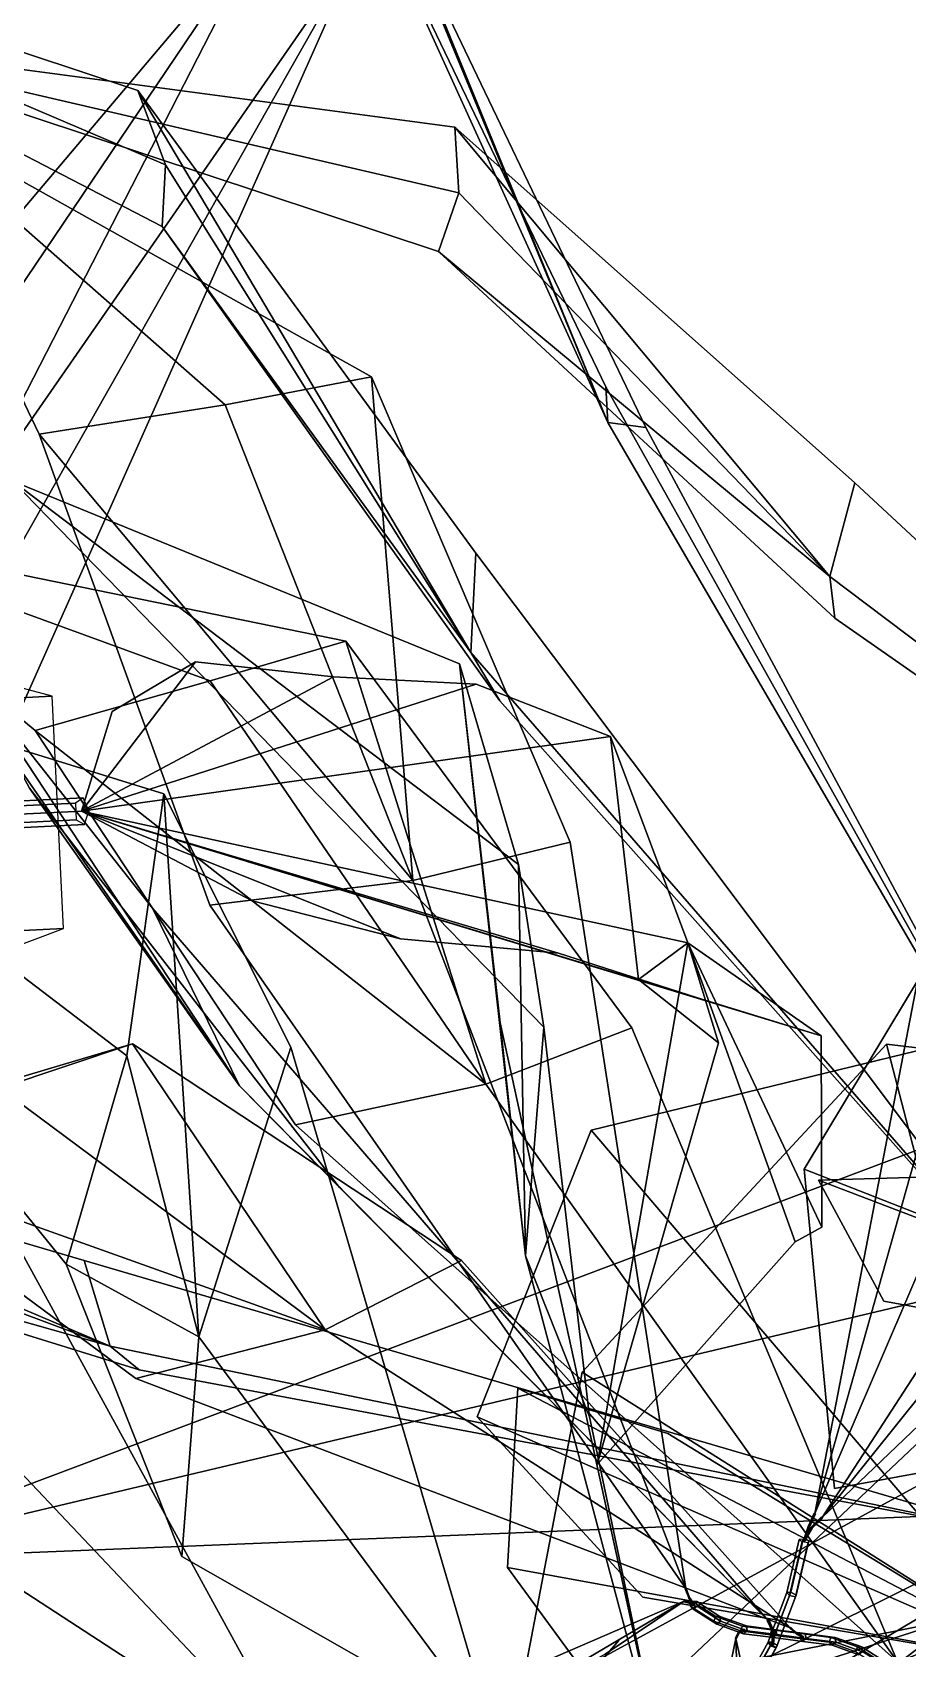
# Model space of a CAD drawing. Header units: metres. Extents: x -422 to 269, y -311 to 154.
# Drawn here: x 25.9 to 69.5, y -40.4 to 40.2 of the extents above; entities that cross this region are included whole.
import ezdxf

# ---------------------------------------------------------------- set-up
doc = ezdxf.new("R2010")
doc.units = ezdxf.units.M

msp = doc.modelspace()

# ---------------------------------------------------------------- linework, layer by layer
at = {"layer": 'coral-li_1stLeaf', "color": 3}
for points in [[(28.327, 1.3916, 183.785), (34.00963, 8.8421, 198.9282), (40.8846, 8.09467, 207.8177)], [(28.327, 1.3916, 183.785), (40.8846, 8.09467, 207.8177), (34.00963, 8.8421, 198.9282)], [(28.327, 1.3916, 183.785), (29.8422, 6.3691, 191.9423), (34.00963, 8.8421, 198.9282)], [(28.327, 1.3916, 183.785), (34.00963, 8.8421, 198.9282), (29.8422, 6.3691, 191.9423)], [(28.327, 1.3916, 183.785), (40.8846, 8.09467, 207.8177), (47.9967, 7.7274, 216.4311)], [(28.327, 1.3916, 183.785), (47.9967, 7.7274, 216.4311), (40.8846, 8.09467, 207.8177)], [(28.327, 1.3916, 183.785), (47.9967, 7.7274, 216.4311), (54.698, 5.1126, 225.6095)], [(28.327, 1.3916, 183.785), (54.698, 5.1126, 225.6095), (47.9967, 7.7274, 216.4311)], [(28.327, 1.3916, 183.785), (54.698, 5.1126, 225.6095), (58.5624, -5.1765, 222.7839)], [(28.327, 1.3916, 183.785), (58.5624, -5.1765, 222.7839), (54.698, 5.1126, 225.6095)], [(54.698, 5.1126, 225.6095), (56.09819, -6.9927, 240.2395), (58.5624, -5.1765, 222.7839)], [(54.698, 5.1126, 225.6095), (58.5624, -5.1765, 222.7839), (56.09819, -6.9927, 240.2395)], [(65.2126, -9.8019, 215.102), (59.04896, -7.9139, 205.3844), (28.327, 1.3916, 183.785)], [(65.2126, -9.8019, 215.102), (28.327, 1.3916, 183.785), (59.04896, -7.9139, 205.3844)], [(59.04896, -7.9139, 205.3844), (52.1105, -5.6793, 196.4821), (28.327, 1.3916, 183.785)], [(59.04896, -7.9139, 205.3844), (28.327, 1.3916, 183.785), (52.1105, -5.6793, 196.4821)], [(52.1105, -5.6793, 196.4821), (44.2237, -4.9656, 188.6839), (28.327, 1.3916, 183.785)], [(52.1105, -5.6793, 196.4821), (28.327, 1.3916, 183.785), (44.2237, -4.9656, 188.6839)], [(44.2237, -4.9656, 188.6839), (36.8308, -3.07828, 184.933), (28.327, 1.3916, 183.785)], [(44.2237, -4.9656, 188.6839), (28.327, 1.3916, 183.785), (36.8308, -3.07828, 184.933)], [(58.5624, -5.1765, 222.7839), (65.2126, -9.8019, 215.102), (28.327, 1.3916, 183.785)], [(58.5624, -5.1765, 222.7839), (28.327, 1.3916, 183.785), (65.2126, -9.8019, 215.102)], [(58.5624, -5.1765, 222.7839), (60.08239, -10.1573, 242.3132), (54.03129, -31.1875, 252.2972)], [(58.5624, -5.1765, 222.7839), (54.03129, -31.1875, 252.2972), (60.08239, -10.1573, 242.3132)], [(54.03129, -31.1875, 252.2972), (63.919, -20.08856, 237.9502), (58.5624, -5.1765, 222.7839)], [(54.03129, -31.1875, 252.2972), (58.5624, -5.1765, 222.7839), (63.919, -20.08856, 237.9502)], [(58.5624, -5.1765, 222.7839), (56.09819, -6.9927, 240.2395), (60.08239, -10.1573, 242.3132)], [(58.5624, -5.1765, 222.7839), (60.08239, -10.1573, 242.3132), (56.09819, -6.9927, 240.2395)], [(58.5624, -5.1765, 222.7839), (65.2371, -19.347, 231.0735), (65.2126, -9.8019, 215.102)], [(58.5624, -5.1765, 222.7839), (65.2126, -9.8019, 215.102), (65.2371, -19.347, 231.0735)], [(63.919, -20.08856, 237.9502), (65.2371, -19.347, 231.0735), (58.5624, -5.1765, 222.7839)], [(63.919, -20.08856, 237.9502), (58.5624, -5.1765, 222.7839), (65.2371, -19.347, 231.0735)]]:
    msp.add_3dface(points, dxfattribs=at)
at = {"layer": 'coral-li_1stPetiole', "color": 3}
for points in [[(23.06896, 1.8001, 180.4174), (28.4073, 2.06238, 183.5963), (28.01723, 1.7947, 184.2683), (22.4305, 1.5202, 180.8526)], [(22.4305, 1.5202, 180.8526), (28.01723, 1.7947, 184.2683), (28.05824, 0.96, 184.2683), (22.4715, 0.6856, 180.8526)], [(23.5014, 1.1545, 180.15), (28.6871, 1.4093, 183.1834), (28.4073, 2.06238, 183.5963), (23.06896, 1.8001, 180.4174)], [(22.4715, 0.6856, 180.8526), (28.05824, 0.96, 184.2683), (28.4726, 0.7319, 183.5963), (23.1343, 0.4696, 180.4174)], [(23.1343, 0.4696, 180.4174), (28.4726, 0.7319, 183.5963), (28.6871, 1.4093, 183.1834), (23.5014, 1.1545, 180.15)]]:
    msp.add_3dface(points, dxfattribs=at)
at = {"layer": 'coral-li_Intrnd', "color": 3}
for points in [[(13.9838, 6.49, 87.4284), (26.8528, 7.1222, 174.1441), (15.9472, 10.03341, 175.7386), (2.9902, 9.3968, 88.2279)], [(14.5526, -5.08816, 87.4284), (27.4216, -4.4559, 174.1441), (26.8528, 7.1222, 174.1441), (13.9838, 6.49, 87.4284)], [(3.8968, -9.05853, 88.2279), (16.8538, -8.4219, 175.7386), (27.4216, -4.4559, 174.1441), (14.5526, -5.08816, 87.4284)], [(16.304, -39.1038, 477.7216), (27.6022, -60.09235, 501.4528), (24.5394, -58.6571, 504.1804), (13.2412, -37.6686, 480.4491)], [(70.6436, -48.1658, 656.4827), (81.5929, -37.9271, 679.5579), (78.7188, -38.9571, 681.3787), (67.7696, -49.1958, 658.3035)], [(14.6872, -42.4759, 475.509), (25.9854, -63.4644, 499.2403), (27.6022, -60.09235, 501.4528), (16.304, -39.1038, 477.7216)], [(67.7696, -49.1958, 658.3035), (78.7188, -38.9571, 681.3787), (79.2807, -42.2566, 682.576), (68.3315, -52.4953, 659.5009)]]:
    msp.add_3dface(points, dxfattribs=at)
at = {"layer": 'coral-li_Leaf', "color": 3}
for points in [[(54.5772, 20.7833, 674.2432), (43.3647, 48.1944, 675.6093), (41.5897, 49.3516, 665.1137)], [(54.5772, 20.7833, 674.2432), (41.5897, 49.3516, 665.1137), (43.3647, 48.1944, 675.6093)], [(54.5772, 20.7833, 674.2432), (41.5897, 49.3516, 665.1137), (54.4629, 22.5553, 662.0841)], [(54.5772, 20.7833, 674.2432), (54.4629, 22.5553, 662.0841), (41.5897, 49.3516, 665.1137)], [(32.3482, 30.5446, 697.8971), (-2.01641, 48.367, 690.7211), (32.5076, 33.618, 689.5265)], [(32.3482, 30.5446, 697.8971), (32.5076, 33.618, 689.5265), (-2.01641, 48.367, 690.7211)], [(32.5076, 33.618, 689.5265), (-2.01641, 48.367, 690.7211), (31.1215, 37.3303, 679.5794)], [(32.5076, 33.618, 689.5265), (31.1215, 37.3303, 679.5794), (-2.01641, 48.367, 690.7211)], [(54.5772, 20.7833, 674.2432), (43.5558, 47.467, 684.496), (43.3647, 48.1944, 675.6093)], [(54.5772, 20.7833, 674.2432), (43.3647, 48.1944, 675.6093), (43.5558, 47.467, 684.496)], [(56.4649, 20.5344, 683.1326), (43.5558, 47.467, 684.496), (54.5772, 20.7833, 674.2432)], [(56.4649, 20.5344, 683.1326), (54.5772, 20.7833, 674.2432), (43.5558, 47.467, 684.496)], [(6.6493, 9.2426, 574.6992), (37.6907, 45.9532, 560.724), (11.05839, 6.4942, 564.6183)], [(6.6493, 9.2426, 574.6992), (11.05839, 6.4942, 564.6183), (37.6907, 45.9532, 560.724)], [(11.05839, 6.4942, 564.6183), (37.6907, 45.9532, 560.724), (16.7533, 5.1549, 552.3234)], [(11.05839, 6.4942, 564.6183), (16.7533, 5.1549, 552.3234), (37.6907, 45.9532, 560.724)], [(14.9903, 5.3351, 574.1602), (42.2689, 44.6486, 559.4336), (18.7967, 3.2663, 563.6793)], [(14.9903, 5.3351, 574.1602), (18.7967, 3.2663, 563.6793), (42.2689, 44.6486, 559.4336)], [(18.7967, 3.2663, 563.6793), (42.2689, 44.6486, 559.4336), (23.6161, 2.7723, 550.9545)], [(18.7967, 3.2663, 563.6793), (23.6161, 2.7723, 550.9545), (42.2689, 44.6486, 559.4336)], [(46.1279, 29.3088, 726.9089), (14.2553, 39.8568, 714.6846), (47.1383, 32.2339, 719.4305)], [(46.1279, 29.3088, 726.9089), (47.1383, 32.2339, 719.4305), (14.2553, 39.8568, 714.6846)], [(47.1383, 32.2339, 719.4305), (14.2553, 39.8568, 714.6846), (46.9459, 35.5116, 710.2852)], [(47.1383, 32.2339, 719.4305), (46.9459, 35.5116, 710.2852), (14.2553, 39.8568, 714.6846)], [(47.7436, 9.3009, 682.0762), (32.5076, 33.618, 689.5265), (31.1215, 37.3303, 679.5794)], [(47.7436, 9.3009, 682.0762), (31.1215, 37.3303, 679.5794), (32.5076, 33.618, 689.5265)], [(47.7436, 9.3009, 682.0762), (31.1215, 37.3303, 679.5794), (47.991, 14.2661, 670.8386)], [(47.7436, 9.3009, 682.0762), (47.991, 14.2661, 670.8386), (31.1215, 37.3303, 679.5794)], [(42.7907, 23.05776, 767.7908), (18.2581, 36.7818, 789.8444), (35.48, 21.6608, 764.6118)], [(42.7907, 23.05776, 767.7908), (35.48, 21.6608, 764.6118), (18.2581, 36.7818, 789.8444)], [(35.48, 21.6608, 764.6118), (18.2581, 36.7818, 789.8444), (26.2032, 20.187, 762.1243)], [(35.48, 21.6608, 764.6118), (26.2032, 20.187, 762.1243), (18.2581, 36.7818, 789.8444)], [(65.6422, 13.09416, 715.539), (47.1383, 32.2339, 719.4305), (46.9459, 35.5116, 710.2852)], [(65.6422, 13.09416, 715.539), (46.9459, 35.5116, 710.2852), (47.1383, 32.2339, 719.4305)], [(65.6422, 13.09416, 715.539), (46.9459, 35.5116, 710.2852), (66.8932, 17.776, 705.4956)], [(65.6422, 13.09416, 715.539), (66.8932, 17.776, 705.4956), (46.9459, 35.5116, 710.2852)], [(47.7436, 9.3009, 682.0762), (32.3482, 30.5446, 697.8971), (32.5076, 33.618, 689.5265)], [(47.7436, 9.3009, 682.0762), (32.5076, 33.618, 689.5265), (32.3482, 30.5446, 697.8971)], [(65.6422, 13.09416, 715.539), (46.1279, 29.3088, 726.9089), (47.1383, 32.2339, 719.4305)], [(65.6422, 13.09416, 715.539), (47.1383, 32.2339, 719.4305), (46.1279, 29.3088, 726.9089)], [(49.1878, 6.9041, 690.7258), (32.3482, 30.5446, 697.8971), (47.7436, 9.3009, 682.0762)], [(49.1878, 6.9041, 690.7258), (47.7436, 9.3009, 682.0762), (32.3482, 30.5446, 697.8971)], [(65.8857, 11.02474, 723.5215), (46.1279, 29.3088, 726.9089), (65.6422, 13.09416, 715.539)], [(65.8857, 11.02474, 723.5215), (65.6422, 13.09416, 715.539), (46.1279, 29.3088, 726.9089)], [(44.8516, -2.06569, 756.0621), (42.7907, 23.05776, 767.7908), (35.48, 21.6608, 764.6118)], [(44.8516, -2.06569, 756.0621), (35.48, 21.6608, 764.6118), (42.7907, 23.05776, 767.7908)], [(52.6828, -0.1553, 757.8185), (42.7907, 23.05776, 767.7908), (44.8516, -2.06569, 756.0621)], [(52.6828, -0.1553, 757.8185), (44.8516, -2.06569, 756.0621), (42.7907, 23.05776, 767.7908)], [(54.5772, 20.7833, 674.2432), (54.4629, 22.5553, 662.0841), (78.044, -19.5341, 668.7602)], [(54.5772, 20.7833, 674.2432), (78.044, -19.5341, 668.7602), (54.4629, 22.5553, 662.0841)], [(44.8516, -2.06569, 756.0621), (35.48, 21.6608, 764.6118), (26.2032, 20.187, 762.1243)], [(44.8516, -2.06569, 756.0621), (26.2032, 20.187, 762.1243), (35.48, 21.6608, 764.6118)], [(44.8516, -2.06569, 756.0621), (26.2032, 20.187, 762.1243), (34.7246, -3.2879, 751.5559)], [(44.8516, -2.06569, 756.0621), (34.7246, -3.2879, 751.5559), (26.2032, 20.187, 762.1243)], [(78.044, -19.5341, 668.7602), (56.4649, 20.5344, 683.1326), (54.5772, 20.7833, 674.2432)], [(78.044, -19.5341, 668.7602), (54.5772, 20.7833, 674.2432), (56.4649, 20.5344, 683.1326)], [(51.3801, -9.3759, 692.5975), (24.9011, 17.8512, 714.2075), (50.1218, -1.2629, 687.068)], [(51.3801, -9.3759, 692.5975), (50.1218, -1.2629, 687.068), (24.9011, 17.8512, 714.2075)], [(50.1218, -1.2629, 687.068), (24.9011, 17.8512, 714.2075), (47.1674, 8.7493, 681.3888)], [(50.1218, -1.2629, 687.068), (47.1674, 8.7493, 681.3888), (24.9011, 17.8512, 714.2075)], [(65.6422, 13.09416, 715.539), (66.8932, 17.776, 705.4956), (99.2088, -12.2257, 708.5281)], [(65.6422, 13.09416, 715.539), (99.2088, -12.2257, 708.5281), (66.8932, 17.776, 705.4956)], [(77.1944, 9.9363, 648.4483), (74.7288, 17.44, 637.3297), (64.8943, -33.6327, 622.5983)], [(77.1944, 9.9363, 648.4483), (64.8943, -33.6327, 622.5983), (74.7288, 17.44, 637.3297)], [(41.5065, 9.8764, 761.0446), (13.7788, 15.5487, 782.8519), (34.7341, 7.9016, 757.0774)], [(41.5065, 9.8764, 761.0446), (34.7341, 7.9016, 757.0774), (13.7788, 15.5487, 782.8519)], [(34.7341, 7.9016, 757.0774), (13.7788, 15.5487, 782.8519), (26.00146, 5.4214, 753.6122)], [(34.7341, 7.9016, 757.0774), (26.00146, 5.4214, 753.6122), (13.7788, 15.5487, 782.8519)], [(36.2046, -12.3036, 657.642), (22.4974, 8.4813, 679.156), (17.01731, 15.3546, 671.1589)], [(36.2046, -12.3036, 657.642), (17.01731, 15.3546, 671.1589), (22.4974, 8.4813, 679.156)], [(36.2046, -12.3036, 657.642), (17.01731, 15.3546, 671.1589), (31.8677, -3.4443, 648.2233)], [(36.2046, -12.3036, 657.642), (31.8677, -3.4443, 648.2233), (17.01731, 15.3546, 671.1589)], [(47.7436, 9.3009, 682.0762), (47.991, 14.2661, 670.8386), (77.2191, -24.6176, 668.4023)], [(47.7436, 9.3009, 682.0762), (77.2191, -24.6176, 668.4023), (47.991, 14.2661, 670.8386)], [(99.2088, -12.2257, 708.5281), (65.8857, 11.02474, 723.5215), (65.6422, 13.09416, 715.539)], [(99.2088, -12.2257, 708.5281), (65.6422, 13.09416, 715.539), (65.8857, 11.02474, 723.5215)], [(27.5603, -21.1912, 662.7529), (0.4842, 12.1326, 688.5005), (30.5723, -10.8027, 659.3434)], [(27.5603, -21.1912, 662.7529), (30.5723, -10.8027, 659.3434), (0.4842, 12.1326, 688.5005)], [(30.5723, -10.8027, 659.3434), (0.4842, 12.1326, 688.5005), (32.4231, 2.2668, 656.0042)], [(30.5723, -10.8027, 659.3434), (32.4231, 2.2668, 656.0042), (0.4842, 12.1326, 688.5005)], [(95.3096, 3.6442, 642.7195), (94.2996, 10.9136, 631.2241), (65.2556, -33.8282, 622.4625)], [(95.3096, 3.6442, 642.7195), (65.2556, -33.8282, 622.4625), (94.2996, 10.9136, 631.2241)], [(48.4877, -12.2165, 745.677), (41.5065, 9.8764, 761.0446), (34.7341, 7.9016, 757.0774)], [(48.4877, -12.2165, 745.677), (34.7341, 7.9016, 757.0774), (41.5065, 9.8764, 761.0446)], [(55.7654, -9.4161, 748.3706), (41.5065, 9.8764, 761.0446), (48.4877, -12.2165, 745.677)], [(55.7654, -9.4161, 748.3706), (48.4877, -12.2165, 745.677), (41.5065, 9.8764, 761.0446)], [(64.8943, -33.6327, 622.5983), (81.173, 4.2908, 655.804), (77.1944, 9.9363, 648.4483)], [(64.8943, -33.6327, 622.5983), (77.1944, 9.9363, 648.4483), (81.173, 4.2908, 655.804)], [(77.2191, -24.6176, 668.4023), (49.1878, 6.9041, 690.7258), (47.7436, 9.3009, 682.0762)], [(77.2191, -24.6176, 668.4023), (47.7436, 9.3009, 682.0762), (49.1878, 6.9041, 690.7258)], [(36.2046, -12.3036, 657.642), (25.7322, 2.5431, 686.3846), (22.4974, 8.4813, 679.156)], [(36.2046, -12.3036, 657.642), (22.4974, 8.4813, 679.156), (25.7322, 2.5431, 686.3846)], [(50.4691, -20.7753, 660.5746), (50.1218, -1.2629, 687.068), (47.1674, 8.7493, 681.3888)], [(50.4691, -20.7753, 660.5746), (47.1674, 8.7493, 681.3888), (50.1218, -1.2629, 687.068)], [(50.4691, -20.7753, 660.5746), (47.1674, 8.7493, 681.3888), (49.208, -9.1556, 653.546)], [(50.4691, -20.7753, 660.5746), (49.208, -9.1556, 653.546), (47.1674, 8.7493, 681.3888)], [(48.4877, -12.2165, 745.677), (34.7341, 7.9016, 757.0774), (26.00146, 5.4214, 753.6122)], [(48.4877, -12.2165, 745.677), (26.00146, 5.4214, 753.6122), (34.7341, 7.9016, 757.0774)], [(48.4877, -12.2165, 745.677), (26.00146, 5.4214, 753.6122), (38.9905, -14.2414, 740.1945)], [(48.4877, -12.2165, 745.677), (38.9905, -14.2414, 740.1945), (26.00146, 5.4214, 753.6122)], [(65.2556, -33.8282, 622.4625), (97.912, -2.6506, 650.1631), (95.3096, 3.6442, 642.7195)], [(65.2556, -33.8282, 622.4625), (95.3096, 3.6442, 642.7195), (97.912, -2.6506, 650.1631)], [(41.1891, -17.3692, 664.8045), (25.7322, 2.5431, 686.3846), (36.2046, -12.3036, 657.642)], [(41.1891, -17.3692, 664.8045), (36.2046, -12.3036, 657.642), (25.7322, 2.5431, 686.3846)], [(34.1763, -24.8203, 624.5318), (30.5723, -10.8027, 659.3434), (32.4231, 2.2668, 656.0042)], [(34.1763, -24.8203, 624.5318), (32.4231, 2.2668, 656.0042), (30.5723, -10.8027, 659.3434)], [(34.1763, -24.8203, 624.5318), (32.4231, 2.2668, 656.0042), (38.7529, -10.3708, 620.7316)], [(34.1763, -24.8203, 624.5318), (38.7529, -10.3708, 620.7316), (32.4231, 2.2668, 656.0042)], [(58.455, -37.3713, 736.4299), (52.6828, -0.1553, 757.8185), (44.8516, -2.06569, 756.0621)], [(58.455, -37.3713, 736.4299), (44.8516, -2.06569, 756.0621), (52.6828, -0.1553, 757.8185)], [(50.4691, -20.7753, 660.5746), (51.3801, -9.3759, 692.5975), (50.1218, -1.2629, 687.068)], [(50.4691, -20.7753, 660.5746), (50.1218, -1.2629, 687.068), (51.3801, -9.3759, 692.5975)], [(44.8516, -2.06569, 756.0621), (34.7246, -3.2879, 751.5559), (58.455, -37.3713, 736.4299)], [(44.8516, -2.06569, 756.0621), (58.455, -37.3713, 736.4299), (34.7246, -3.2879, 751.5559)], [(36.2046, -12.3036, 657.642), (31.8677, -3.4443, 648.2233), (62.5619, -38.9566, 621.411)], [(36.2046, -12.3036, 657.642), (62.5619, -38.9566, 621.411), (31.8677, -3.4443, 648.2233)], [(16.02796, -21.8042, 609.7144), (18.163, -7.5402, 603.7017), (39.652, -46.7758, 560.868)], [(16.02796, -21.8042, 609.7144), (39.652, -46.7758, 560.868), (18.163, -7.5402, 603.7017)], [(15.5675, -35.9884, 434.3269), (88.1332, -8.6783, 482.9469), (96.1227, -16.8863, 469.8054)], [(15.5675, -35.9884, 434.3269), (96.1227, -16.8863, 469.8054), (88.1332, -8.6783, 482.9469)], [(69.00997, -41.02373, 721.8873), (55.7654, -9.4161, 748.3706), (48.4877, -12.2165, 745.677)], [(69.00997, -41.02373, 721.8873), (48.4877, -12.2165, 745.677), (55.7654, -9.4161, 748.3706)], [(50.4691, -20.7753, 660.5746), (49.208, -9.1556, 653.546), (57.5969, -47.5165, 616.3945)], [(50.4691, -20.7753, 660.5746), (57.5969, -47.5165, 616.3945), (49.208, -9.1556, 653.546)], [(53.6567, -28.8022, 665.7915), (51.3801, -9.3759, 692.5975), (50.4691, -20.7753, 660.5746)], [(53.6567, -28.8022, 665.7915), (50.4691, -20.7753, 660.5746), (51.3801, -9.3759, 692.5975)], [(30.8659, -10.2075, 783.8016), (5.1911, -17.8495, 807.444), (24.2417, -12.4095, 779.7059)], [(30.8659, -10.2075, 783.8016), (24.2417, -12.4095, 779.7059), (5.1911, -17.8495, 807.444)], [(40.4645, -24.4715, 761.952), (30.8659, -10.2075, 783.8016), (24.2417, -12.4095, 779.7059)], [(40.4645, -24.4715, 761.952), (24.2417, -12.4095, 779.7059), (30.8659, -10.2075, 783.8016)], [(47.2675, -21.00825, 765.0804), (30.8659, -10.2075, 783.8016), (40.4645, -24.4715, 761.952)], [(47.2675, -21.00825, 765.0804), (40.4645, -24.4715, 761.952), (30.8659, -10.2075, 783.8016)], [(34.1763, -24.8203, 624.5318), (38.7529, -10.3708, 620.7316), (48.8098, -44.6037, 570.1064)], [(34.1763, -24.8203, 624.5318), (48.8098, -44.6037, 570.1064), (38.7529, -10.3708, 620.7316)], [(34.1763, -24.8203, 624.5318), (27.5603, -21.1912, 662.7529), (30.5723, -10.8027, 659.3434)], [(34.1763, -24.8203, 624.5318), (30.5723, -10.8027, 659.3434), (27.5603, -21.1912, 662.7529)], [(29.7456, -25.2886, 674.3318), (2.2386, -15.00342, 678.3984), (0.2199, -12.7187, 668.1343)], [(29.7456, -25.2886, 674.3318), (0.2199, -12.7187, 668.1343), (2.2386, -15.00342, 678.3984)], [(29.7456, -25.2886, 674.3318), (0.2199, -12.7187, 668.1343), (28.4465, -21.00568, 662.8877)], [(29.7456, -25.2886, 674.3318), (28.4465, -21.00568, 662.8877), (0.2199, -12.7187, 668.1343)], [(40.4645, -24.4715, 761.952), (24.2417, -12.4095, 779.7059), (15.8717, -15.6804, 776.0095)], [(40.4645, -24.4715, 761.952), (15.8717, -15.6804, 776.0095), (24.2417, -12.4095, 779.7059)], [(62.5619, -38.9566, 621.411), (41.1891, -17.3692, 664.8045), (36.2046, -12.3036, 657.642)], [(62.5619, -38.9566, 621.411), (36.2046, -12.3036, 657.642), (41.1891, -17.3692, 664.8045)], [(48.4877, -12.2165, 745.677), (38.9905, -14.2414, 740.1945), (69.00997, -41.02373, 721.8873)], [(48.4877, -12.2165, 745.677), (69.00997, -41.02373, 721.8873), (38.9905, -14.2414, 740.1945)], [(29.7456, -25.2886, 674.3318), (2.8546, -17.6776, 686.8842), (2.2386, -15.00342, 678.3984)], [(29.7456, -25.2886, 674.3318), (2.2386, -15.00342, 678.3984), (2.8546, -17.6776, 686.8842)], [(40.4645, -24.4715, 761.952), (15.8717, -15.6804, 776.0095), (31.03143, -26.8939, 756.5204)], [(40.4645, -24.4715, 761.952), (31.03143, -26.8939, 756.5204), (15.8717, -15.6804, 776.0095)], [(96.1227, -16.8863, 469.8054), (106.5007, -32.2967, 455.3119), (15.5675, -35.9884, 434.3269)], [(96.1227, -16.8863, 469.8054), (15.5675, -35.9884, 434.3269), (106.5007, -32.2967, 455.3119)], [(31.1967, -26.466, 683.2286), (2.8546, -17.6776, 686.8842), (29.7456, -25.2886, 674.3318)], [(31.1967, -26.466, 683.2286), (29.7456, -25.2886, 674.3318), (2.8546, -17.6776, 686.8842)], [(104.1541, -27.4648, 643.5692), (105.912, -17.5368, 634.3848), (61.4691, -43.9448, 618.5854)], [(104.1541, -27.4648, 643.5692), (61.4691, -43.9448, 618.5854), (105.912, -17.5368, 634.3848)], [(57.5969, -47.5165, 616.3945), (53.6567, -28.8022, 665.7915), (50.4691, -20.7753, 660.5746)], [(57.5969, -47.5165, 616.3945), (50.4691, -20.7753, 660.5746), (53.6567, -28.8022, 665.7915)], [(95.3155, -30.07958, 638.6193), (96.4245, -20.2979, 629.1801), (55.4257, -51.4623, 612.7472)], [(95.3155, -30.07958, 638.6193), (55.4257, -51.4623, 612.7472), (96.4245, -20.2979, 629.1801)], [(33.3253, -35.7768, 628.1195), (27.5603, -21.1912, 662.7529), (34.1763, -24.8203, 624.5318)], [(33.3253, -35.7768, 628.1195), (34.1763, -24.8203, 624.5318), (27.5603, -21.1912, 662.7529)], [(29.7456, -25.2886, 674.3318), (28.4465, -21.00568, 662.8877), (75.0673, -34.675, 666.326)], [(29.7456, -25.2886, 674.3318), (75.0673, -34.675, 666.326), (28.4465, -21.00568, 662.8877)], [(63.6615, -39.3219, 729.42), (47.2675, -21.00825, 765.0804), (40.4645, -24.4715, 761.952)], [(63.6615, -39.3219, 729.42), (40.4645, -24.4715, 761.952), (47.2675, -21.00825, 765.0804)], [(39.652, -46.7758, 560.868), (16.8944, -31.972, 615.1464), (16.02796, -21.8042, 609.7144)], [(39.652, -46.7758, 560.868), (16.02796, -21.8042, 609.7144), (16.8944, -31.972, 615.1464)], [(85.06462, -34.6058, 587.9664), (87.9176, -22.4922, 578.5168), (37.5318, -49.9551, 555.2147)], [(85.06462, -34.6058, 587.9664), (37.5318, -49.9551, 555.2147), (87.9176, -22.4922, 578.5168)], [(72.1964, -36.00571, 630.4089), (78.3901, -22.2002, 626.5076), (54.4458, -44.8376, 574.0657)], [(72.1964, -36.00571, 630.4089), (54.4458, -44.8376, 574.0657), (78.3901, -22.2002, 626.5076)], [(40.4645, -24.4715, 761.952), (31.03143, -26.8939, 756.5204), (63.6615, -39.3219, 729.42)], [(40.4645, -24.4715, 761.952), (63.6615, -39.3219, 729.42), (31.03143, -26.8939, 756.5204)], [(48.8098, -44.6037, 570.1064), (33.3253, -35.7768, 628.1195), (34.1763, -24.8203, 624.5318)], [(48.8098, -44.6037, 570.1064), (34.1763, -24.8203, 624.5318), (33.3253, -35.7768, 628.1195)], [(75.0673, -34.675, 666.326), (31.1967, -26.466, 683.2286), (29.7456, -25.2886, 674.3318)], [(75.0673, -34.675, 666.326), (29.7456, -25.2886, 674.3318), (31.1967, -26.466, 683.2286)], [(61.4691, -43.9448, 618.5854), (104.1816, -36.03268, 648.8981), (104.1541, -27.4648, 643.5692)], [(61.4691, -43.9448, 618.5854), (104.1541, -27.4648, 643.5692), (104.1816, -36.03268, 648.8981)], [(55.4257, -51.4623, 612.7472), (95.9909, -38.4427, 644.2236), (95.3155, -30.07958, 638.6193)], [(55.4257, -51.4623, 612.7472), (95.3155, -30.07958, 638.6193), (95.9909, -38.4427, 644.2236)], [(37.5318, -49.9551, 555.2147), (84.5416, -44.8698, 593.2596), (85.06462, -34.6058, 587.9664)], [(37.5318, -49.9551, 555.2147), (85.06462, -34.6058, 587.9664), (84.5416, -44.8698, 593.2596)], [(54.4458, -44.8376, 574.0657), (70.03778, -47.1348, 632.673), (72.1964, -36.00571, 630.4089)], [(54.4458, -44.8376, 574.0657), (72.1964, -36.00571, 630.4089), (70.03778, -47.1348, 632.673)], [(13.9166, -50.3892, 448.5619), (80.1305, -37.2734, 510.3617), (88.5423, -47.3696, 498.9071)], [(13.9166, -50.3892, 448.5619), (88.5423, -47.3696, 498.9071), (80.1305, -37.2734, 510.3617)], [(47.4954, -44.4324, 777.679), (37.1304, -47.1856, 774.6223), (58.3843, -38.0019, 736.9721)], [(47.4954, -44.4324, 777.679), (58.3843, -38.0019, 736.9721), (37.1304, -47.1856, 774.6223)], [(58.3843, -38.0019, 736.9721), (54.4374, -40.64, 780.0219), (47.4954, -44.4324, 777.679)], [(58.3843, -38.0019, 736.9721), (47.4954, -44.4324, 777.679), (54.4374, -40.64, 780.0219)], [(26.6355, -72.6603, 598.7407), (55.1225, -39.9657, 593.3554), (28.1522, -71.4602, 589.033)], [(26.6355, -72.6603, 598.7407), (28.1522, -71.4602, 589.033), (55.1225, -39.9657, 593.3554)], [(28.1522, -71.4602, 589.033), (55.1225, -39.9657, 593.3554), (30.5363, -68.4113, 577.797)], [(28.1522, -71.4602, 589.033), (30.5363, -68.4113, 577.797), (55.1225, -39.9657, 593.3554)], [(62.05721, -72.382, 760.7136), (53.2752, -77.09775, 755.7142), (60.9601, -39.8542, 733.1872)], [(62.05721, -72.382, 760.7136), (60.9601, -39.8542, 733.1872), (53.2752, -77.09775, 755.7142)], [(60.9601, -39.8542, 733.1872), (67.2194, -68.04392, 765.4669), (62.05721, -72.382, 760.7136)], [(60.9601, -39.8542, 733.1872), (62.05721, -72.382, 760.7136), (67.2194, -68.04392, 765.4669)]]:
    msp.add_3dface(points, dxfattribs=at)
at = {"layer": 'coral-li_Mrstm', "color": 3}
for points in [[(92.5006, -27.4698, 702.3089), (80.7521, 10.775, 721.8226), (64.3669, -16.4624, 710.1019)], [(92.5006, -27.4698, 702.3089), (64.3669, -16.4624, 710.1019), (80.7521, 10.775, 721.8226)], [(76.5273, -41.2377, 711.4041), (77.08646, -8.8337, 757.5082), (53.7424, -14.5067, 738.7498)], [(76.5273, -41.2377, 711.4041), (53.7424, -14.5067, 738.7498), (77.08646, -8.8337, 757.5082)], [(76.5273, -41.2377, 711.4041), (68.4757, -10.223, 742.1003), (53.2963, -26.581, 760.6121)], [(76.5273, -41.2377, 711.4041), (53.2963, -26.581, 760.6121), (68.4757, -10.223, 742.1003)], [(76.5273, -41.2377, 711.4041), (81.08613, -11.7245, 709.9719), (68.4757, -10.223, 742.1003)], [(76.5273, -41.2377, 711.4041), (68.4757, -10.223, 742.1003), (81.08613, -11.7245, 709.9719)], [(76.5273, -41.2377, 711.4041), (53.7424, -14.5067, 738.7498), (48.05148, -28.8081, 708.57)], [(76.5273, -41.2377, 711.4041), (48.05148, -28.8081, 708.57), (53.7424, -14.5067, 738.7498)], [(92.5006, -27.4698, 702.3089), (64.3669, -16.4624, 710.1019), (65.8756, -32.3873, 698.9974)], [(92.5006, -27.4698, 702.3089), (65.8756, -32.3873, 698.9974), (64.3669, -16.4624, 710.1019)], [(92.5006, -27.4698, 702.3089), (65.07015, -17.0134, 707.9741), (74.2104, -16.7458, 741.2892)], [(92.5006, -27.4698, 702.3089), (74.2104, -16.7458, 741.2892), (65.07015, -17.0134, 707.9741)], [(92.5006, -27.4698, 702.3089), (68.3396, -23.0456, 689.6364), (65.07015, -17.0134, 707.9741)], [(92.5006, -27.4698, 702.3089), (65.07015, -17.0134, 707.9741), (68.3396, -23.0456, 689.6364)], [(76.5273, -41.2377, 711.4041), (53.2963, -26.581, 760.6121), (48.4488, -51.8511, 744.2741)], [(76.5273, -41.2377, 711.4041), (48.4488, -51.8511, 744.2741), (53.2963, -26.581, 760.6121)], [(76.5273, -41.2377, 711.4041), (50.07929, -27.3806, 712.9353), (49.5664, -36.3178, 746.3026)], [(76.5273, -41.2377, 711.4041), (49.5664, -36.3178, 746.3026), (50.07929, -27.3806, 712.9353)], [(76.5273, -41.2377, 711.4041), (57.5591, -29.6415, 694.9828), (50.07929, -27.3806, 712.9353)], [(76.5273, -41.2377, 711.4041), (50.07929, -27.3806, 712.9353), (57.5591, -29.6415, 694.9828)], [(76.5273, -41.2377, 711.4041), (48.05148, -28.8081, 708.57), (56.3207, -37.8009, 693.4064)], [(76.5273, -41.2377, 711.4041), (56.3207, -37.8009, 693.4064), (48.05148, -28.8081, 708.57)], [(76.5273, -41.2377, 711.4041), (49.5664, -36.3178, 746.3026), (62.9294, -54.5644, 764.4458)], [(76.5273, -41.2377, 711.4041), (62.9294, -54.5644, 764.4458), (49.5664, -36.3178, 746.3026)]]:
    msp.add_3dface(points, dxfattribs=at)
at = {"layer": 'coral-li_Petiole', "color": 3}
for points in [[(64.5891, -34.2848, 622.4174), (64.8862, -33.6208, 622.5597), (64.8568, -33.6158, 622.5975), (64.5583, -34.2833, 622.4544)], [(64.5583, -34.2833, 622.4544), (64.8568, -33.6158, 622.5975), (64.8788, -33.634, 622.6364), (64.5809, -34.3002, 622.4936)], [(64.5809, -34.3002, 622.4936), (64.8788, -33.634, 622.6364), (64.9227, -33.6505, 622.6221), (64.6265, -34.3123, 622.4803)], [(64.631, -34.3027, 622.4332), (64.9268, -33.6422, 622.5748), (64.8862, -33.6208, 622.5597), (64.5891, -34.2848, 622.4174)], [(64.6265, -34.3123, 622.4803), (64.9227, -33.6505, 622.6221), (64.9268, -33.6422, 622.5748), (64.631, -34.3027, 622.4332)], [(64.7192, -34.3339, 622.3751), (65.2475, -33.8163, 622.4239), (65.2267, -33.7989, 622.4637), (64.6914, -34.3255, 622.4136)], [(64.6914, -34.3255, 622.4136), (65.2267, -33.7989, 622.4637), (65.2455, -33.8217, 622.5019), (64.7128, -34.345, 622.4522)], [(64.7128, -34.345, 622.4522), (65.2455, -33.8217, 622.5019), (65.2786, -33.8538, 622.485), (64.7546, -34.3658, 622.4371)], [(64.758, -34.3587, 622.3895), (65.2794, -33.8501, 622.437), (65.2475, -33.8163, 622.4239), (64.7192, -34.3339, 622.3751)], [(64.7546, -34.3658, 622.4371), (65.2786, -33.8538, 622.485), (65.2794, -33.8501, 622.437), (64.758, -34.3587, 622.3895)], [(64.3585, -34.9702, 622.2546), (64.5891, -34.2848, 622.4174), (64.5583, -34.2833, 622.4544), (64.3277, -34.9686, 622.2916)], [(64.3277, -34.9686, 622.2916), (64.5583, -34.2833, 622.4544), (64.5809, -34.3002, 622.4936), (64.3502, -34.9855, 622.3308)], [(64.3585, -34.9702, 622.2546), (64.7192, -34.3339, 622.3751), (64.6914, -34.3255, 622.4136), (64.3307, -34.9617, 622.2931)], [(64.3307, -34.9617, 622.2931), (64.6914, -34.3255, 622.4136), (64.7128, -34.345, 622.4522), (64.3522, -34.9812, 622.3317)], [(64.3502, -34.9855, 622.3308), (64.5809, -34.3002, 622.4936), (64.6265, -34.3123, 622.4803), (64.3959, -34.9977, 622.3175)], [(64.3522, -34.9812, 622.3317), (64.7128, -34.345, 622.4522), (64.7546, -34.3658, 622.4371), (64.3939, -35.00205, 622.3166)], [(64.4004, -34.988, 622.2704), (64.631, -34.3027, 622.4332), (64.5891, -34.2848, 622.4174), (64.3585, -34.9702, 622.2546)], [(64.3973, -34.9949, 622.269), (64.758, -34.3587, 622.3895), (64.7192, -34.3339, 622.3751), (64.3585, -34.9702, 622.2546)], [(64.3939, -35.00205, 622.3166), (64.7546, -34.3658, 622.4371), (64.758, -34.3587, 622.3895), (64.3973, -34.9949, 622.269)], [(64.3959, -34.9977, 622.3175), (64.6265, -34.3123, 622.4803), (64.631, -34.3027, 622.4332), (64.4004, -34.988, 622.2704)], [(63.7012, -37.5576, 621.3572), (64.3143, -34.9052, 622.0436), (64.1085, -34.9183, 622.2776), (63.4974, -37.5693, 621.593)], [(63.4974, -37.5693, 621.593), (64.1085, -34.9183, 622.2776), (64.2569, -35.01897, 622.533), (63.6347, -37.7118, 621.8341)], [(63.6347, -37.7118, 621.8341), (64.2569, -35.01897, 622.533), (64.5601, -35.06868, 622.4542), (63.929, -37.7894, 621.7446)], [(63.9665, -37.6928, 621.4503), (64.5919, -34.9976, 622.1521), (64.3143, -34.9052, 622.0436), (63.7012, -37.5576, 621.3572)], [(63.929, -37.7894, 621.7446), (64.5601, -35.06868, 622.4542), (64.5919, -34.9976, 622.1521), (63.9665, -37.6928, 621.4503)], [(58.6233, -37.819, 736.3569), (58.4573, -37.3675, 736.4027), (58.4313, -37.3788, 736.418), (58.6027, -37.8411, 736.3682)], [(58.6027, -37.8411, 736.3682), (58.4313, -37.3788, 736.418), (58.4378, -37.3798, 736.4496), (58.6146, -37.8528, 736.3958)], [(58.6146, -37.8528, 736.3958), (58.4378, -37.3798, 736.4496), (58.4679, -37.3691, 736.4541), (58.6427, -37.8382, 736.4018)], [(58.6481, -37.8169, 736.3774), (58.4802, -37.3614, 736.4246), (58.4573, -37.3675, 736.4027), (58.6233, -37.819, 736.3569)], [(58.6427, -37.8382, 736.4018), (58.4679, -37.3691, 736.4541), (58.4802, -37.3614, 736.4246), (58.6481, -37.8169, 736.3774)], [(58.8616, -38.1718, 736.1034), (58.6233, -37.819, 736.3569), (58.6027, -37.8411, 736.3682), (58.841, -38.1939, 736.1147)], [(58.841, -38.1939, 736.1147), (58.6027, -37.8411, 736.3682), (58.6146, -37.8528, 736.3958), (58.8529, -38.2057, 736.1423)], [(58.8529, -38.2057, 736.1423), (58.6146, -37.8528, 736.3958), (58.6427, -37.8382, 736.4018), (58.881, -38.191, 736.1483)], [(58.8865, -38.1697, 736.1238), (58.6481, -37.8169, 736.3774), (58.6233, -37.819, 736.3569), (58.8616, -38.1718, 736.1034)], [(58.881, -38.191, 736.1483), (58.6427, -37.8382, 736.4018), (58.6481, -37.8169, 736.3774), (58.8865, -38.1697, 736.1238)], [(62.7543, -40.06371, 620.4144), (63.7012, -37.5576, 621.3572), (63.4974, -37.5693, 621.593), (62.5504, -40.0754, 620.6501)], [(62.5504, -40.0754, 620.6501), (63.4974, -37.5693, 621.593), (63.6347, -37.7118, 621.8341), (62.6878, -40.2179, 620.8912)], [(62.6878, -40.2179, 620.8912), (63.6347, -37.7118, 621.8341), (63.929, -37.7894, 621.7446), (62.982, -40.2955, 620.8017)], [(63.01957, -40.1989, 620.5074), (63.9665, -37.6928, 621.4503), (63.7012, -37.5576, 621.3572), (62.7543, -40.06371, 620.4144)], [(62.982, -40.2955, 620.8017), (63.929, -37.7894, 621.7446), (63.9665, -37.6928, 621.4503), (63.01957, -40.1989, 620.5074)], [(58.61, -38.04917, 736.5297), (58.3723, -37.9793, 736.9619), (58.3606, -38.00941, 736.9603), (58.5971, -38.07873, 736.5303)], [(58.5971, -38.07873, 736.5303), (58.3606, -38.00941, 736.9603), (58.3815, -38.02914, 736.975), (58.6167, -38.09798, 736.5472)], [(58.6377, -38.04987, 736.5462), (58.4004, -37.9802, 736.9775), (58.3723, -37.9793, 736.9619), (58.61, -38.04917, 736.5297)], [(58.6167, -38.09798, 736.5472), (58.3815, -38.02914, 736.975), (58.4062, -38.01147, 736.9857), (58.6419, -38.08049, 736.5571)], [(58.6419, -38.08049, 736.5571), (58.4062, -38.01147, 736.9857), (58.4004, -37.9802, 736.9775), (58.6377, -38.04987, 736.5462)], [(58.8539, -38.1643, 736.1141), (58.61, -38.04917, 736.5297), (58.5971, -38.07873, 736.5303), (58.841, -38.1939, 736.1147)], [(58.841, -38.1939, 736.1147), (58.5971, -38.07873, 736.5303), (58.6167, -38.09798, 736.5472), (58.8606, -38.2131, 736.1315)], [(58.8816, -38.165, 736.1306), (58.6377, -38.04987, 736.5462), (58.61, -38.04917, 736.5297), (58.8539, -38.1643, 736.1141)], [(58.8606, -38.2131, 736.1315), (58.6167, -38.09798, 736.5472), (58.6419, -38.08049, 736.5571), (58.8859, -38.1957, 736.1415)], [(58.8859, -38.1957, 736.1415), (58.6419, -38.08049, 736.5571), (58.6377, -38.04987, 736.5462), (58.8816, -38.165, 736.1306)], [(59.9482, -38.7645, 734.1595), (58.7894, -38.01773, 736.0114), (58.6773, -38.2458, 736.033), (59.8559, -39.00225, 734.1539)], [(59.8559, -39.00225, 734.1539), (58.6773, -38.2458, 736.033), (58.8225, -38.3924, 736.183), (60.00489, -39.1493, 734.2996)], [(60.1551, -38.7625, 734.3087), (59.00489, -38.02119, 736.1478), (58.7894, -38.01773, 736.0114), (59.9482, -38.7645, 734.1595)], [(60.00489, -39.1493, 734.2996), (58.8225, -38.3924, 736.183), (59.02568, -38.2562, 736.2554), (60.1906, -39.00393, 734.3965)], [(60.1906, -39.00393, 734.3965), (59.02568, -38.2562, 736.2554), (59.00489, -38.02119, 736.1478), (60.1551, -38.7625, 734.3087)], [(61.2807, -39.239, 732.3177), (59.9482, -38.7645, 734.1595), (59.8559, -39.00225, 734.1539), (61.1883, -39.4767, 732.3122)], [(61.1883, -39.4767, 732.3122), (59.8559, -39.00225, 734.1539), (60.00489, -39.1493, 734.2996), (61.3373, -39.6238, 732.4579)], [(61.4875, -39.237, 732.4669), (60.1551, -38.7625, 734.3087), (59.9482, -38.7645, 734.1595), (61.2807, -39.239, 732.3177)], [(61.3373, -39.6238, 732.4579), (60.00489, -39.1493, 734.2996), (60.1906, -39.00393, 734.3965), (61.5231, -39.4784, 732.5548)], [(61.5231, -39.4784, 732.5548), (60.1906, -39.00393, 734.3965), (60.1551, -38.7625, 734.3087), (61.4875, -39.237, 732.4669)], [(61.3465, -39.3899, 732.4186), (61.09442, -39.5314, 732.8211), (61.09147, -39.5611, 732.8088), (61.3436, -39.4196, 732.4064)], [(61.3436, -39.4196, 732.4064), (61.09147, -39.5611, 732.8088), (61.1167, -39.5786, 732.8185), (61.3688, -39.4371, 732.416)], [(61.3736, -39.3888, 732.436), (61.1215, -39.5303, 732.8385), (61.09442, -39.5314, 732.8211), (61.3465, -39.3899, 732.4186)], [(61.3688, -39.4371, 732.416), (61.1167, -39.5786, 732.8185), (61.1355, -39.5599, 732.8369), (61.3877, -39.4184, 732.4344)], [(61.3877, -39.4184, 732.4344), (61.1355, -39.5599, 732.8369), (61.1215, -39.5303, 732.8385), (61.3736, -39.3888, 732.436)], [(62.7431, -39.4271, 730.5414), (61.2717, -39.2377, 732.3279), (61.2014, -39.4808, 732.2958), (62.6728, -39.6702, 730.5092)], [(62.6728, -39.6702, 730.5092), (61.2014, -39.4808, 732.2958), (61.3545, -39.6277, 732.4374), (62.8258, -39.8171, 730.6509)], [(62.9402, -39.4215, 730.7031), (61.4688, -39.2321, 732.4897), (61.2717, -39.2377, 732.3279), (62.7431, -39.4271, 730.5414)], [(62.8258, -39.8171, 730.6509), (61.3545, -39.6277, 732.4374), (61.5208, -39.4768, 732.5583), (62.9921, -39.6662, 730.7718)], [(62.9921, -39.6662, 730.7718), (61.5208, -39.4768, 732.5583), (61.4688, -39.2321, 732.4897), (62.9402, -39.4215, 730.7031)], [(62.8255, -39.5113, 620.994), (62.5567, -38.9357, 621.3759), (62.5242, -38.9647, 621.3966), (62.7903, -39.5267, 621.0231)], [(62.7903, -39.5267, 621.0231), (62.5242, -38.9647, 621.3966), (62.5434, -38.9825, 621.4371), (62.8105, -39.5496, 621.0604)], [(62.8105, -39.5496, 621.0604), (62.5434, -38.9825, 621.4371), (62.5887, -38.9642, 621.4413), (62.8591, -39.5483, 621.0541)], [(62.8678, -39.5246, 621.0129), (62.5964, -38.9354, 621.4034), (62.5567, -38.9357, 621.3759), (62.8255, -39.5113, 620.994)], [(62.8591, -39.5483, 621.0541), (62.5887, -38.9642, 621.4413), (62.5964, -38.9354, 621.4034), (62.8678, -39.5246, 621.0129)], [(64.2145, -39.6165, 728.7548), (62.7431, -39.4271, 730.5414), (62.6728, -39.6702, 730.5092), (64.1442, -39.8596, 728.7227)], [(64.4116, -39.611, 728.9166), (62.9402, -39.4215, 730.7031), (62.7431, -39.4271, 730.5414), (64.2145, -39.6165, 728.7548)], [(64.4635, -39.8556, 728.9852), (62.9921, -39.6662, 730.7718), (62.9402, -39.4215, 730.7031), (64.4116, -39.611, 728.9166)], [(63.971, -39.595, 729.1585), (63.6599, -39.3053, 729.3981), (63.6409, -39.3307, 729.4041), (63.9571, -39.624, 729.16)], [(63.9571, -39.624, 729.16), (63.6409, -39.3307, 729.4041), (63.6502, -39.344, 729.4319), (63.9714, -39.6409, 729.1834)], [(63.9714, -39.6409, 729.1834), (63.6502, -39.344, 729.4319), (63.675, -39.3269, 729.4435), (63.9943, -39.6225, 729.1967)], [(63.994, -39.5937, 729.181), (63.681, -39.3026, 729.4223), (63.6599, -39.3053, 729.3981), (63.971, -39.595, 729.1585)], [(63.9943, -39.6225, 729.1967), (63.675, -39.3269, 729.4435), (63.681, -39.3026, 729.4223), (63.994, -39.5937, 729.181)], [(61.1215, -39.5303, 732.8385), (60.967, -39.8352, 733.2059), (60.9382, -39.838, 733.1915), (61.09442, -39.5314, 732.8211)], [(61.09442, -39.5314, 732.8211), (60.9382, -39.838, 733.1915), (60.9395, -39.8631, 733.1712), (61.09147, -39.5611, 732.8088)], [(61.09147, -39.5611, 732.8088), (60.9395, -39.8631, 733.1712), (60.9691, -39.8759, 733.1729), (61.1167, -39.5786, 732.8185)], [(61.1355, -39.5599, 732.8369), (60.9863, -39.859, 733.1942), (60.967, -39.8352, 733.2059), (61.1215, -39.5303, 732.8385)], [(61.1167, -39.5786, 732.8185), (60.9691, -39.8759, 733.1729), (60.9863, -39.859, 733.1942), (61.1355, -39.5599, 732.8369)], [(61.5197, -42.2936, 619.2685), (62.7655, -40.03575, 620.4269), (62.5638, -40.04645, 620.6647), (61.3168, -42.3065, 619.5051)], [(61.3168, -42.3065, 619.5051), (62.5638, -40.04645, 620.6647), (62.6849, -40.2277, 620.8877), (61.4304, -42.5011, 619.7208)], [(61.4304, -42.5011, 619.7208), (62.6849, -40.2277, 620.8877), (62.9669, -40.3306, 620.785), (61.7088, -42.61, 619.6146)], [(61.7605, -42.48, 619.3358), (63.01324, -40.2103, 620.5009), (62.7655, -40.03575, 620.4269), (61.5197, -42.2936, 619.2685)], [(61.7088, -42.61, 619.6146), (62.9669, -40.3306, 620.785), (63.01324, -40.2103, 620.5009), (61.7605, -42.48, 619.3358)], [(64.1442, -39.8596, 728.7227), (62.6728, -39.6702, 730.5092), (62.8258, -39.8171, 730.6509), (64.2972, -40.00658, 728.8643)], [(62.7938, -40.1498, 620.6189), (62.8255, -39.5113, 620.994), (62.7903, -39.5267, 621.0231), (62.7586, -40.1652, 620.6481)], [(62.7586, -40.1652, 620.6481), (62.7903, -39.5267, 621.0231), (62.8105, -39.5496, 621.0604), (62.7788, -40.1882, 620.6854)], [(62.7788, -40.1882, 620.6854), (62.8105, -39.5496, 621.0604), (62.8591, -39.5483, 621.0541), (62.8275, -40.1868, 620.679)], [(62.8361, -40.1631, 620.6379), (62.8678, -39.5246, 621.0129), (62.8255, -39.5113, 620.994), (62.7938, -40.1498, 620.6189)], [(64.2972, -40.00658, 728.8643), (62.8258, -39.8171, 730.6509), (62.9921, -39.6662, 730.7718), (64.4635, -39.8556, 728.9852)], [(62.8275, -40.1868, 620.679), (62.8591, -39.5483, 621.0541), (62.8678, -39.5246, 621.0129), (62.8361, -40.1631, 620.6379)], [(64.3002, -39.7694, 728.8318), (63.971, -39.595, 729.1585), (63.9571, -39.624, 729.16), (64.2863, -39.7984, 728.8333)], [(64.2863, -39.7984, 728.8333), (63.9571, -39.624, 729.16), (63.9714, -39.6409, 729.1834), (64.3006, -39.8153, 728.8567)], [(64.3233, -39.768, 728.8543), (63.994, -39.5937, 729.181), (63.971, -39.595, 729.1585), (64.3002, -39.7694, 728.8318)], [(64.3006, -39.8153, 728.8567), (63.9714, -39.6409, 729.1834), (63.9943, -39.6225, 729.1967), (64.3235, -39.7969, 728.8699)], [(64.3235, -39.7969, 728.8699), (63.9943, -39.6225, 729.1967), (63.994, -39.5937, 729.181), (64.3233, -39.768, 728.8543)], [(65.6934, -39.8085, 726.9572), (64.2145, -39.6165, 728.7548), (64.1442, -39.8596, 728.7227), (65.6028, -40.047, 726.9531)], [(65.6028, -40.047, 726.9531), (64.1442, -39.8596, 728.7227), (64.2972, -40.00658, 728.8643), (65.7531, -40.1921, 727.0995)], [(65.9004, -39.8041, 727.106), (64.4116, -39.611, 728.9166), (64.2145, -39.6165, 728.7548), (65.6934, -39.8085, 726.9572)], [(65.7531, -40.1921, 727.0995), (64.2972, -40.00658, 728.8643), (64.4635, -39.8556, 728.9852), (65.9379, -40.04474, 727.1953)], [(65.9379, -40.04474, 727.1953), (64.4635, -39.8556, 728.9852), (64.4116, -39.611, 728.9166), (65.9004, -39.8041, 727.106)], [(67.02693, -40.2837, 725.1163), (65.6934, -39.8085, 726.9572), (65.6028, -40.047, 726.9531), (66.9364, -40.5222, 725.1123)], [(66.9364, -40.5222, 725.1123), (65.6028, -40.047, 726.9531), (65.7531, -40.1921, 727.0995), (67.08669, -40.6673, 725.2587)], [(67.234, -40.2793, 725.2652), (65.9004, -39.8041, 727.106), (65.6934, -39.8085, 726.9572), (67.02693, -40.2837, 725.1163)], [(67.08669, -40.6673, 725.2587), (65.7531, -40.1921, 727.0995), (65.9379, -40.04474, 727.1953), (67.2714, -40.5199, 725.3545)], [(67.2714, -40.5199, 725.3545), (65.9379, -40.04474, 727.1953), (65.9004, -39.8041, 727.106), (67.234, -40.2793, 725.2652)], [(68.1958, -41.03686, 723.2584), (67.03348, -40.2879, 725.1052), (66.925, -40.5175, 725.1298), (68.1046, -41.275, 723.2584)], [(68.4065, -41.03187, 723.4021), (67.2495, -40.2866, 725.2408), (67.03348, -40.2879, 725.1052), (68.1958, -41.03686, 723.2584)], [(68.4456, -41.2719, 723.4922), (67.2743, -40.5201, 725.3509), (67.2495, -40.2866, 725.2408), (68.4065, -41.03187, 723.4021)]]:
    msp.add_3dface(points, dxfattribs=at)

doc.saveas('drawing.dxf')
